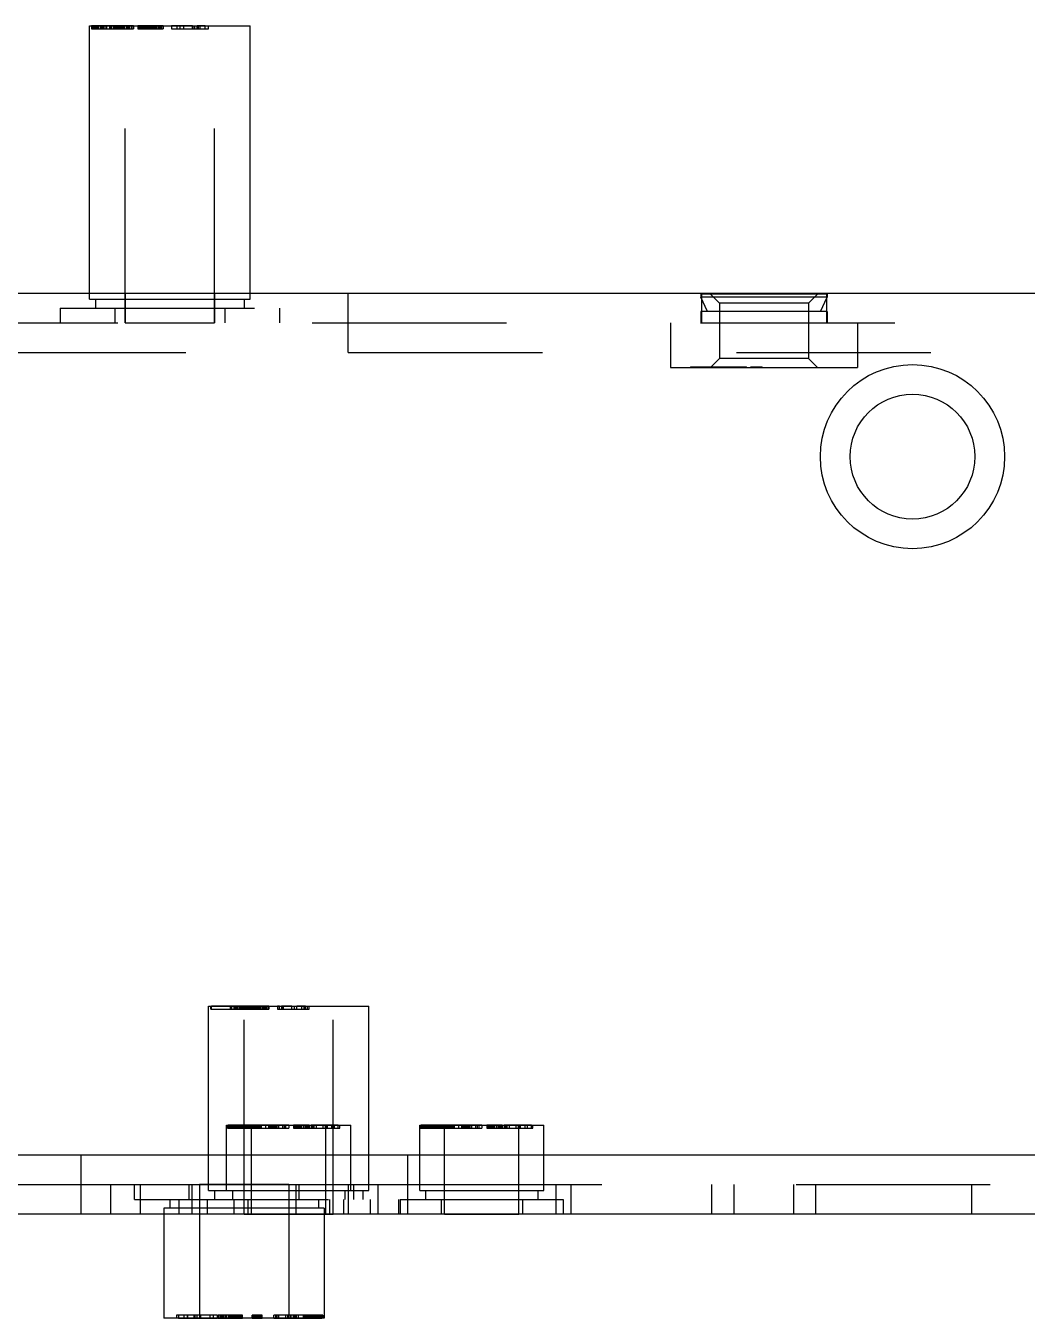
# Model space of a CAD drawing. Header units: millimetres. Extents: x 0 to 1189, y 25 to 866.
# Drawn here: x 282.05 to 315.76, y 636.25 to 679.75 of the extents above; entities that cross this region are included whole.
import ezdxf

# ---------------------------------------------------------------- set-up
doc = ezdxf.new("R2010")
doc.units = ezdxf.units.MM
doc.header["$LTSCALE"] = 65.395
doc.linetypes.add('HIDDEN', pattern=[0.2, 0.1, -0.1])
doc.layers.get('0').update_dxf_attribs({"linetype": 'CONTINUOUS'})
doc.layers.add('02___PRT_ALL_AXES', color=7, linetype='CONTINUOUS')
doc.layers.add('DEFAULT_2', color=8, linetype='HIDDEN')

msp = doc.modelspace()

# ---------------------------------------------------------------- linework, layer by layer
at = {"color": 7, "linetype": 'Continuous'}
for p, q in [((284.202, 670.749), (284.202, 679.749)), ((289.602, 670.749), (289.602, 679.749)), ((288.202, 640.749), (288.202, 641.749)), ((288.812, 640.749), (288.812, 641.749)), ((292.992, 640.749), (292.992, 641.749)), ((293.602, 640.749), (293.602, 641.749)), ((283.902, 640.749), (294.902, 640.749)), ((284.902, 640.749), (284.902, 639.749)), ((285.902, 640.749), (285.902, 639.749)), ((292.902, 640.749), (292.902, 639.749)), ((293.902, 640.749), (293.902, 639.749)), ((286.702, 639.749), (286.702, 636.249)), ((292.102, 639.749), (292.102, 636.249))]:
    msp.add_line(p, q, dxfattribs=at)
at = {"color": 3, "linetype": 'Continuous'}
for p, q in [((160.902, 670.749), (572.902, 670.749)), ((160.902, 641.749), (572.902, 641.749)), ((283.902, 641.749), (283.902, 639.749)), ((294.902, 641.749), (294.902, 639.749)), ((571.902, 639.749), (161.902, 639.749))]:
    msp.add_line(p, q, dxfattribs=at)
msp.add_circle((311.902, 665.249), 3.1, dxfattribs=at)
at = {"color": 7, "linetype": 'Continuous'}
msp.add_circle((311.902, 665.249), 2.1, dxfattribs=at)
at = {"layer": '02___PRT_ALL_AXES', "color": 7, "linetype": 'Continuous'}
for p, q in [((284.202, 670.749), (284.202, 679.749)), ((284.202, 679.749), (289.602, 679.749)), ((289.602, 670.749), (289.602, 679.749)), ((288.202, 640.749), (288.202, 641.749)), ((288.812, 640.749), (288.812, 641.749)), ((292.992, 640.749), (292.992, 641.749)), ((293.602, 640.749), (293.602, 641.749)), ((286.702, 639.749), (286.702, 636.249)), ((292.102, 639.749), (292.102, 636.249)), ((292.102, 636.249), (286.702, 636.249))]:
    msp.add_line(p, q, dxfattribs=at)
at = {"layer": '02___PRT_ALL_AXES', "color": 8, "linetype": 'HIDDEN'}
for p, q in [((285.402, 669.749), (285.402, 679.749)), ((288.402, 669.749), (288.402, 679.749)), ((284.202, 670.549), (284.202, 670.749)), ((289.602, 670.549), (289.602, 670.749)), ((285.402, 669.749), (288.402, 669.749)), ((288.202, 641.749), (288.202, 646.749)), ((288.202, 646.749), (293.602, 646.749)), ((289.402, 639.749), (289.402, 646.749)), ((292.402, 639.749), (292.402, 646.749)), ((293.602, 641.749), (293.602, 646.749)), ((288.812, 641.749), (288.812, 642.749)), ((288.812, 642.749), (292.992, 642.749)), ((289.652, 639.749), (289.652, 642.749)), ((292.152, 639.749), (292.152, 642.749)), ((292.992, 641.749), (292.992, 642.749)), ((295.312, 640.549), (295.312, 642.749)), ((295.312, 642.749), (299.492, 642.749)), ((296.152, 639.749), (296.152, 642.749)), ((298.652, 639.749), (298.652, 642.749)), ((299.492, 640.549), (299.492, 642.749)), ((287.902, 640.749), (287.902, 636.249)), ((290.902, 640.749), (287.902, 640.749)), ((288.202, 640.549), (288.202, 640.749)), ((288.812, 640.549), (288.812, 640.749)), ((290.902, 640.749), (290.902, 636.249)), ((292.992, 640.549), (292.992, 640.749)), ((293.602, 640.549), (293.602, 640.749)), ((286.702, 639.949), (286.702, 639.749)), ((292.102, 639.949), (292.102, 639.749)), ((289.402, 639.749), (292.402, 639.749)), ((296.152, 639.749), (298.652, 639.749))]:
    msp.add_line(p, q, dxfattribs=at)
at = {"layer": 'DEFAULT_2', "color": 8, "linetype": 'HIDDEN'}
for p, q in [((284.261, 679.749), (284.261, 679.649)), ((285.679, 679.749), (284.261, 679.749)), ((284.261, 679.649), (285.679, 679.649)), ((284.268, 679.749), (284.268, 679.649)), ((284.301, 679.749), (284.301, 679.649)), ((284.316, 679.749), (284.316, 679.649)), ((284.349, 679.749), (284.349, 679.649)), ((284.369, 679.749), (284.369, 679.649)), ((284.371, 679.749), (284.371, 679.649)), ((284.397, 679.749), (284.397, 679.649)), ((284.401, 679.749), (284.401, 679.649)), ((284.415, 679.749), (284.415, 679.649)), ((284.423, 679.749), (284.423, 679.649)), ((284.47, 679.749), (284.47, 679.649)), ((284.477, 679.749), (284.477, 679.649)), ((284.481, 679.749), (284.481, 679.649)), ((284.504, 679.749), (284.504, 679.649)), ((284.569, 679.749), (284.569, 679.649)), ((284.58, 679.749), (284.58, 679.649)), ((284.613, 679.749), (284.613, 679.649)), ((284.624, 679.749), (284.624, 679.649)), ((284.624, 679.649), (284.624, 679.749)), ((284.636, 679.749), (284.636, 679.649)), ((284.693, 679.649), (284.693, 679.749)), ((284.742, 679.749), (284.742, 679.649)), ((284.744, 679.749), (284.744, 679.649)), ((284.767, 679.749), (284.767, 679.649)), ((284.769, 679.749), (284.769, 679.649)), ((284.875, 679.749), (284.875, 679.649)), ((284.887, 679.749), (284.887, 679.649)), ((284.898, 679.749), (284.898, 679.649)), ((284.931, 679.749), (284.931, 679.649)), ((284.942, 679.749), (284.942, 679.649)), ((285.007, 679.749), (285.007, 679.649)), ((285.03, 679.749), (285.03, 679.649)), ((285.034, 679.749), (285.034, 679.649)), ((285.041, 679.749), (285.041, 679.649)), ((285.088, 679.749), (285.088, 679.649)), ((285.096, 679.749), (285.096, 679.649)), ((285.11, 679.749), (285.11, 679.649)), ((285.114, 679.749), (285.114, 679.649)), ((285.14, 679.749), (285.14, 679.649)), ((285.142, 679.749), (285.142, 679.649)), ((285.162, 679.749), (285.162, 679.649)), ((285.195, 679.749), (285.195, 679.649)), ((285.21, 679.749), (285.21, 679.649)), ((285.243, 679.749), (285.243, 679.649)), ((285.25, 679.749), (285.25, 679.649)), ((285.292, 679.749), (285.292, 679.649)), ((285.294, 679.749), (285.294, 679.649)), ((285.322, 679.749), (285.322, 679.649)), ((285.344, 679.749), (285.344, 679.649)), ((285.372, 679.749), (285.372, 679.649)), ((285.376, 679.749), (285.376, 679.649)), ((285.44, 679.749), (285.44, 679.649)), ((285.442, 679.749), (285.442, 679.649)), ((285.459, 679.749), (285.459, 679.649)), ((285.462, 679.749), (285.462, 679.649)), ((285.47, 679.749), (285.47, 679.649)), ((285.473, 679.749), (285.473, 679.649)), ((285.482, 679.749), (285.482, 679.649)), ((285.489, 679.749), (285.489, 679.649)), ((285.498, 679.749), (285.498, 679.649)), ((285.501, 679.749), (285.501, 679.649)), ((285.511, 679.749), (285.511, 679.649)), ((285.512, 679.749), (285.512, 679.649)), ((285.529, 679.749), (285.529, 679.649)), ((285.595, 679.749), (285.595, 679.649)), ((285.627, 679.749), (285.627, 679.649)), ((285.678, 679.749), (285.678, 679.649)), ((285.679, 679.749), (285.679, 679.649)), ((285.824, 679.749), (285.824, 679.649)), ((286.681, 679.749), (285.824, 679.749)), ((285.824, 679.649), (286.681, 679.649)), ((285.825, 679.749), (285.825, 679.649)), ((285.846, 679.749), (285.846, 679.649)), ((285.848, 679.749), (285.848, 679.649)), ((285.893, 679.749), (285.893, 679.649)), ((285.923, 679.749), (285.923, 679.649)), ((285.931, 679.749), (285.931, 679.649)), ((285.948, 679.749), (285.948, 679.649)), ((285.952, 679.749), (285.952, 679.649)), ((285.958, 679.749), (285.958, 679.649)), ((285.961, 679.749), (285.961, 679.649)), ((285.981, 679.749), (285.981, 679.649)), ((285.986, 679.749), (285.986, 679.649)), ((285.992, 679.749), (285.992, 679.649)), ((285.999, 679.749), (285.999, 679.649)), ((286.003, 679.749), (286.003, 679.649)), ((286.013, 679.749), (286.013, 679.649)), ((286.029, 679.649), (286.029, 679.749)), ((286.044, 679.749), (286.044, 679.649)), ((286.064, 679.749), (286.064, 679.649)), ((286.085, 679.749), (286.085, 679.649)), ((286.086, 679.749), (286.086, 679.649)), ((286.098, 679.749), (286.098, 679.649)), ((286.101, 679.749), (286.101, 679.649)), ((286.128, 679.749), (286.128, 679.649)), ((286.148, 679.749), (286.148, 679.649)), ((286.157, 679.749), (286.157, 679.649)), ((286.2, 679.649), (286.2, 679.749)), ((286.205, 679.749), (286.205, 679.649)), ((286.211, 679.749), (286.211, 679.649)), ((286.229, 679.749), (286.229, 679.649)), ((286.236, 679.749), (286.236, 679.649)), ((286.24, 679.749), (286.24, 679.649)), ((286.279, 679.749), (286.279, 679.649)), ((286.29, 679.749), (286.29, 679.649)), ((286.311, 679.749), (286.311, 679.649)), ((286.315, 679.749), (286.315, 679.649)), ((286.335, 679.749), (286.335, 679.649)), ((286.357, 679.749), (286.357, 679.649)), ((286.372, 679.749), (286.372, 679.649)), ((286.386, 679.749), (286.386, 679.649)), ((286.409, 679.749), (286.409, 679.649)), ((286.415, 679.749), (286.415, 679.649)), ((286.426, 679.749), (286.426, 679.649)), ((286.441, 679.749), (286.441, 679.649)), ((286.444, 679.749), (286.444, 679.649)), ((286.502, 679.749), (286.502, 679.649)), ((286.508, 679.749), (286.508, 679.649)), ((286.541, 679.749), (286.541, 679.649)), ((286.555, 679.749), (286.555, 679.649)), ((286.559, 679.749), (286.559, 679.649)), ((286.577, 679.749), (286.577, 679.649)), ((286.626, 679.749), (286.626, 679.649)), ((286.676, 679.749), (286.676, 679.649)), ((286.681, 679.749), (286.681, 679.649)), ((286.956, 679.749), (286.956, 679.649)), ((287.662, 679.749), (286.956, 679.749)), ((286.956, 679.649), (288.203, 679.649)), ((287.134, 679.749), (287.134, 679.649)), ((287.141, 679.749), (287.141, 679.649)), ((287.253, 679.649), (287.253, 679.749)), ((287.378, 679.649), (287.378, 679.749)), ((287.662, 679.649), (287.662, 679.749)), ((287.709, 679.749), (287.709, 679.649)), ((287.728, 679.749), (287.728, 679.649)), ((287.822, 679.649), (287.822, 679.749)), ((288.091, 679.749), (287.822, 679.749)), ((287.854, 679.749), (287.854, 679.649)), ((287.906, 679.749), (287.906, 679.649)), ((288.091, 679.649), (288.091, 679.749)), ((288.203, 679.649), (288.203, 679.749)), ((284.202, 670.549), (284.202, 670.749)), ((284.202, 670.549), (289.602, 670.549)), ((284.402, 670.549), (284.402, 670.249)), ((285.402, 670.749), (285.402, 669.749)), ((288.402, 670.749), (288.402, 669.749)), ((289.402, 670.549), (289.402, 670.249)), ((289.602, 670.549), (289.602, 670.749)), ((292.902, 668.749), (292.902, 670.749)), ((304.777, 670.719), (304.777, 670.619)), ((309.027, 670.719), (304.777, 670.719)), ((305.002, 670.129), (304.777, 670.619)), ((309.027, 670.619), (304.777, 670.619)), ((304.802, 670.749), (304.802, 669.749)), ((305.402, 670.419), (305.102, 670.719)), ((305.402, 670.419), (305.402, 668.549)), ((308.402, 670.419), (305.402, 670.419)), ((308.402, 670.419), (308.702, 670.719)), ((308.402, 670.419), (308.402, 668.549)), ((308.802, 670.129), (309.027, 670.619)), ((309.002, 670.749), (309.002, 669.749)), ((309.027, 670.719), (309.027, 670.619)), ((283.207, 670.249), (283.207, 669.749)), ((283.207, 670.249), (290.597, 670.249)), ((285.055, 670.249), (285.055, 669.749)), ((288.75, 670.249), (288.75, 669.749)), ((290.597, 670.249), (290.597, 669.749)), ((304.777, 670.129), (304.777, 669.749)), ((309.027, 670.129), (304.777, 670.129)), ((309.027, 670.129), (309.027, 669.749)), ((160.902, 669.749), (572.902, 669.749)), ((303.752, 669.749), (303.752, 668.249)), ((310.052, 669.749), (310.052, 668.249)), ((280.902, 668.749), (292.902, 668.749)), ((292.902, 668.749), (444.902, 668.749)), ((303.752, 668.249), (310.052, 668.249)), ((304.427, 668.269), (304.427, 668.249)), ((304.427, 668.269), (306.318, 668.269)), ((304.44, 668.249), (304.44, 668.269)), ((304.463, 668.249), (304.463, 668.269)), ((304.47, 668.249), (304.47, 668.269)), ((304.508, 668.249), (304.508, 668.269)), ((304.509, 668.269), (304.509, 668.249)), ((304.51, 668.269), (304.51, 668.249)), ((304.511, 668.269), (304.511, 668.249)), ((304.522, 668.249), (304.522, 668.269)), ((304.532, 668.249), (304.532, 668.269)), ((304.755, 668.249), (304.755, 668.269)), ((304.788, 668.249), (304.788, 668.269)), ((304.869, 668.249), (304.869, 668.269)), ((304.902, 668.249), (304.902, 668.269)), ((304.911, 668.269), (304.911, 668.249)), ((304.923, 668.249), (304.923, 668.269)), ((304.943, 668.269), (304.943, 668.249)), ((304.944, 668.269), (304.944, 668.249)), ((304.944, 668.249), (304.944, 668.269)), ((304.946, 668.249), (304.946, 668.269)), ((304.973, 668.249), (304.973, 668.269)), ((304.974, 668.249), (304.974, 668.269)), ((304.98, 668.249), (304.98, 668.269)), ((304.991, 668.249), (304.991, 668.269)), ((305.002, 668.249), (305.002, 668.269)), ((305.003, 668.249), (305.003, 668.269)), ((305.048, 668.249), (305.048, 668.269)), ((305.06, 668.249), (305.06, 668.269)), ((305.09, 668.249), (305.09, 668.269)), ((305.094, 668.249), (305.094, 668.269)), ((305.096, 668.249), (305.096, 668.269)), ((305.402, 668.549), (305.102, 668.249)), ((305.103, 668.269), (305.103, 668.249)), ((305.17, 668.249), (305.17, 668.269)), ((305.188, 668.269), (305.188, 668.249)), ((305.19, 668.249), (305.19, 668.269)), ((305.192, 668.249), (305.192, 668.269)), ((305.193, 668.249), (305.193, 668.269)), ((305.207, 668.269), (305.207, 668.249)), ((305.21, 668.249), (305.21, 668.269)), ((305.213, 668.269), (305.213, 668.249)), ((305.226, 668.249), (305.226, 668.269)), ((305.228, 668.269), (305.228, 668.249)), ((305.235, 668.249), (305.235, 668.269)), ((305.236, 668.249), (305.236, 668.269)), ((305.297, 668.249), (305.297, 668.269)), ((305.298, 668.249), (305.298, 668.269)), ((305.309, 668.249), (305.309, 668.269)), ((305.334, 668.249), (305.334, 668.269)), ((305.34, 668.249), (305.34, 668.269)), ((305.356, 668.249), (305.356, 668.269)), ((305.358, 668.269), (305.358, 668.249)), ((305.371, 668.249), (305.371, 668.269)), ((305.376, 668.249), (305.376, 668.269)), ((305.385, 668.249), (305.385, 668.269)), ((305.386, 668.249), (305.386, 668.269)), ((305.389, 668.269), (305.389, 668.249)), ((305.401, 668.249), (305.401, 668.269)), ((308.402, 668.549), (305.402, 668.549)), ((305.415, 668.249), (305.415, 668.269)), ((305.416, 668.249), (305.416, 668.269)), ((305.417, 668.269), (305.417, 668.249)), ((305.45, 668.249), (305.45, 668.269)), ((305.458, 668.249), (305.458, 668.269)), ((305.517, 668.249), (305.517, 668.269)), ((305.524, 668.249), (305.524, 668.269)), ((305.548, 668.249), (305.548, 668.269)), ((305.559, 668.269), (305.559, 668.249)), ((305.571, 668.249), (305.571, 668.269)), ((305.582, 668.249), (305.582, 668.269)), ((305.583, 668.249), (305.583, 668.269)), ((305.593, 668.269), (305.593, 668.249)), ((305.595, 668.249), (305.595, 668.269)), ((305.634, 668.249), (305.634, 668.269)), ((305.663, 668.269), (305.663, 668.249)), ((305.67, 668.249), (305.67, 668.269)), ((305.671, 668.269), (305.671, 668.249)), ((305.747, 668.249), (305.747, 668.269)), ((305.765, 668.249), (305.765, 668.269)), ((305.793, 668.269), (305.793, 668.249)), ((305.806, 668.269), (305.806, 668.249)), ((305.816, 668.249), (305.816, 668.269)), ((305.834, 668.269), (305.834, 668.249)), ((305.864, 668.249), (305.864, 668.269)), ((305.872, 668.249), (305.872, 668.269)), ((306.001, 668.249), (306.001, 668.269)), ((306.036, 668.249), (306.036, 668.269)), ((306.064, 668.249), (306.064, 668.269)), ((306.071, 668.249), (306.071, 668.269)), ((306.1, 668.249), (306.1, 668.269)), ((306.112, 668.249), (306.112, 668.269)), ((306.14, 668.249), (306.14, 668.269)), ((306.147, 668.269), (306.147, 668.249)), ((306.307, 668.249), (306.307, 668.269)), ((306.318, 668.249), (306.318, 668.269)), ((306.458, 668.269), (306.458, 668.249)), ((306.458, 668.269), (306.839, 668.269)), ((306.459, 668.249), (306.459, 668.269)), ((306.499, 668.249), (306.499, 668.269)), ((306.509, 668.249), (306.509, 668.269)), ((306.51, 668.269), (306.51, 668.249)), ((306.51, 668.249), (306.51, 668.269)), ((306.532, 668.249), (306.532, 668.269)), ((306.539, 668.249), (306.539, 668.269)), ((306.539, 668.249), (306.539, 668.269)), ((306.544, 668.249), (306.544, 668.269)), ((306.547, 668.249), (306.547, 668.269)), ((306.625, 668.249), (306.625, 668.269)), ((306.641, 668.249), (306.641, 668.269)), ((306.641, 668.249), (306.641, 668.269)), ((306.651, 668.249), (306.651, 668.269)), ((306.675, 668.249), (306.675, 668.269)), ((306.687, 668.249), (306.687, 668.269)), ((306.732, 668.249), (306.732, 668.269)), ((306.759, 668.249), (306.759, 668.269)), ((306.766, 668.249), (306.766, 668.269)), ((306.791, 668.249), (306.791, 668.269)), ((306.792, 668.249), (306.792, 668.269)), ((306.798, 668.269), (306.798, 668.249)), ((306.8, 668.249), (306.8, 668.269)), ((306.806, 668.249), (306.806, 668.269)), ((306.811, 668.249), (306.811, 668.269)), ((306.838, 668.249), (306.838, 668.269)), ((306.839, 668.249), (306.839, 668.269)), ((308.402, 668.549), (308.702, 668.249)), ((288.202, 641.749), (288.202, 646.749)), ((288.277, 646.649), (288.277, 646.749)), ((288.277, 646.649), (290.235, 646.649)), ((288.308, 646.649), (288.308, 646.749)), ((290.235, 646.749), (288.308, 646.749)), ((288.929, 646.749), (288.929, 646.649)), ((288.935, 646.749), (288.935, 646.649)), ((288.954, 646.749), (288.954, 646.649)), ((288.978, 646.749), (288.978, 646.649)), ((289.058, 646.749), (289.058, 646.649)), ((289.073, 646.749), (289.073, 646.649)), ((289.076, 646.749), (289.076, 646.649)), ((289.085, 646.749), (289.085, 646.649)), ((289.1, 646.749), (289.1, 646.649)), ((289.102, 646.749), (289.102, 646.649)), ((289.111, 646.749), (289.111, 646.649)), ((289.135, 646.749), (289.135, 646.649)), ((289.144, 646.749), (289.144, 646.649)), ((289.146, 646.749), (289.146, 646.649)), ((289.161, 646.749), (289.161, 646.649)), ((289.17, 646.749), (289.17, 646.649)), ((289.173, 646.749), (289.173, 646.649)), ((289.222, 646.749), (289.222, 646.649)), ((289.268, 646.749), (289.268, 646.649)), ((289.292, 646.749), (289.292, 646.649)), ((289.295, 646.749), (289.295, 646.649)), ((289.298, 646.749), (289.298, 646.649)), ((289.31, 646.749), (289.31, 646.649)), ((289.311, 646.749), (289.311, 646.649)), ((289.317, 646.749), (289.317, 646.649)), ((289.325, 646.749), (289.325, 646.649)), ((289.329, 646.749), (289.329, 646.649)), ((289.354, 646.749), (289.354, 646.649)), ((289.379, 646.749), (289.379, 646.649)), ((289.395, 646.749), (289.395, 646.649)), ((289.399, 646.749), (289.399, 646.649)), ((289.409, 646.749), (289.409, 646.649)), ((289.416, 646.749), (289.416, 646.649)), ((289.434, 646.749), (289.434, 646.649)), ((289.435, 646.649), (289.435, 646.749)), ((289.443, 646.749), (289.443, 646.649)), ((289.484, 646.749), (289.484, 646.649)), ((289.512, 646.749), (289.512, 646.649)), ((289.523, 646.749), (289.523, 646.649)), ((289.554, 646.749), (289.554, 646.649)), ((289.557, 646.749), (289.557, 646.649)), ((289.58, 646.749), (289.58, 646.649)), ((289.588, 646.649), (289.588, 646.749)), ((289.595, 646.749), (289.595, 646.649)), ((289.598, 646.749), (289.598, 646.649)), ((289.602, 646.749), (289.602, 646.649)), ((289.619, 646.749), (289.619, 646.649)), ((289.661, 646.749), (289.661, 646.649)), ((289.664, 646.749), (289.664, 646.649)), ((289.665, 646.749), (289.665, 646.649)), ((289.669, 646.749), (289.669, 646.649)), ((289.675, 646.749), (289.675, 646.649)), ((289.691, 646.749), (289.691, 646.649)), ((289.716, 646.749), (289.716, 646.649)), ((289.719, 646.749), (289.719, 646.649)), ((289.758, 646.749), (289.758, 646.649)), ((289.76, 646.749), (289.76, 646.649)), ((289.76, 646.749), (289.76, 646.649)), ((289.766, 646.749), (289.766, 646.649)), ((289.779, 646.749), (289.779, 646.649)), ((289.788, 646.749), (289.788, 646.649)), ((289.824, 646.749), (289.824, 646.649)), ((289.832, 646.749), (289.832, 646.649)), ((289.833, 646.749), (289.833, 646.649)), ((289.835, 646.749), (289.835, 646.649)), ((289.864, 646.749), (289.864, 646.649)), ((289.872, 646.749), (289.872, 646.649)), ((289.902, 646.749), (289.902, 646.649)), ((289.936, 646.749), (289.936, 646.649)), ((289.953, 646.749), (289.953, 646.649)), ((290.007, 646.749), (290.007, 646.649)), ((290.008, 646.749), (290.008, 646.649)), ((290.044, 646.749), (290.044, 646.649)), ((290.085, 646.749), (290.085, 646.649)), ((290.117, 646.749), (290.117, 646.649)), ((290.12, 646.749), (290.12, 646.649)), ((290.158, 646.749), (290.158, 646.649)), ((290.208, 646.749), (290.208, 646.649)), ((290.209, 646.749), (290.209, 646.649)), ((290.235, 646.749), (290.235, 646.649)), ((290.525, 646.749), (290.525, 646.649)), ((290.593, 646.749), (290.525, 646.749)), ((290.525, 646.649), (291.59, 646.649)), ((290.593, 646.649), (290.593, 646.749)), ((290.665, 646.749), (290.665, 646.649)), ((291.011, 646.749), (290.665, 646.749)), ((290.712, 646.749), (290.712, 646.649)), ((290.719, 646.649), (290.719, 646.749)), ((291.011, 646.649), (291.011, 646.749)), ((291.087, 646.749), (291.087, 646.649)), ((291.178, 646.649), (291.178, 646.749)), ((291.467, 646.749), (291.178, 646.749)), ((291.335, 646.749), (291.335, 646.649)), ((291.413, 646.749), (291.413, 646.649)), ((291.467, 646.649), (291.467, 646.749)), ((291.522, 646.749), (291.522, 646.649)), ((291.59, 646.649), (291.59, 646.749)), ((293.602, 641.749), (293.602, 646.749)), ((288.812, 641.749), (288.812, 642.749)), ((288.839, 642.749), (288.839, 642.649)), ((288.839, 642.649), (290.22, 642.649)), ((288.842, 642.749), (288.842, 642.649)), ((288.86, 642.749), (288.86, 642.649)), ((288.862, 642.649), (288.862, 642.749)), ((290.22, 642.749), (288.862, 642.749)), ((288.881, 642.749), (288.881, 642.649)), ((288.886, 642.749), (288.886, 642.649)), ((288.914, 642.749), (288.914, 642.649)), ((288.915, 642.749), (288.915, 642.649)), ((288.92, 642.749), (288.92, 642.649)), ((288.924, 642.749), (288.924, 642.649)), ((288.926, 642.749), (288.926, 642.649)), ((288.931, 642.749), (288.931, 642.649)), ((288.948, 642.749), (288.948, 642.649)), ((288.959, 642.749), (288.959, 642.649)), ((288.961, 642.749), (288.961, 642.649)), ((288.964, 642.749), (288.964, 642.649)), ((288.975, 642.749), (288.975, 642.649)), ((288.979, 642.749), (288.979, 642.649)), ((289.013, 642.749), (289.013, 642.649)), ((289.014, 642.749), (289.014, 642.649)), ((289.02, 642.749), (289.02, 642.649)), ((289.033, 642.749), (289.033, 642.649)), ((289.046, 642.749), (289.046, 642.649)), ((289.06, 642.749), (289.06, 642.649)), ((289.081, 642.749), (289.081, 642.649)), ((289.097, 642.749), (289.097, 642.649)), ((289.13, 642.749), (289.13, 642.649)), ((289.135, 642.749), (289.135, 642.649)), ((289.166, 642.749), (289.166, 642.649)), ((289.173, 642.749), (289.173, 642.649)), ((289.177, 642.749), (289.177, 642.649)), ((289.206, 642.749), (289.206, 642.649)), ((289.224, 642.749), (289.224, 642.649)), ((289.235, 642.749), (289.235, 642.649)), ((289.237, 642.749), (289.237, 642.649)), ((289.244, 642.749), (289.244, 642.649)), ((289.261, 642.749), (289.261, 642.649)), ((289.277, 642.749), (289.277, 642.649)), ((289.282, 642.749), (289.282, 642.649)), ((289.288, 642.749), (289.288, 642.649)), ((289.3, 642.749), (289.3, 642.649)), ((289.302, 642.749), (289.302, 642.649)), ((289.314, 642.749), (289.314, 642.649)), ((289.329, 642.749), (289.329, 642.649)), ((289.343, 642.749), (289.343, 642.649)), ((289.365, 642.749), (289.365, 642.649)), ((289.378, 642.749), (289.378, 642.649)), ((289.385, 642.749), (289.385, 642.649)), ((289.391, 642.749), (289.391, 642.649)), ((289.392, 642.749), (289.392, 642.649)), ((289.403, 642.749), (289.403, 642.649)), ((289.409, 642.749), (289.409, 642.649)), ((289.418, 642.749), (289.418, 642.649)), ((289.423, 642.749), (289.423, 642.649)), ((289.429, 642.749), (289.429, 642.649)), ((289.43, 642.749), (289.43, 642.649)), ((289.436, 642.749), (289.436, 642.649)), ((289.444, 642.749), (289.444, 642.649)), ((289.447, 642.749), (289.447, 642.649)), ((289.457, 642.749), (289.457, 642.649)), ((289.458, 642.749), (289.458, 642.649)), ((289.46, 642.749), (289.46, 642.649)), ((289.464, 642.749), (289.464, 642.649)), ((289.468, 642.749), (289.468, 642.649)), ((289.469, 642.749), (289.469, 642.649)), ((289.478, 642.749), (289.478, 642.649)), ((289.492, 642.749), (289.492, 642.649)), ((289.493, 642.749), (289.493, 642.649)), ((289.5, 642.749), (289.5, 642.649)), ((289.519, 642.749), (289.519, 642.649)), ((289.526, 642.749), (289.526, 642.649)), ((289.531, 642.749), (289.531, 642.649)), ((289.534, 642.749), (289.534, 642.649)), ((289.534, 642.749), (289.534, 642.649)), ((289.536, 642.749), (289.536, 642.649)), ((289.537, 642.649), (289.537, 642.749)), ((289.539, 642.749), (289.539, 642.649)), ((289.54, 642.749), (289.54, 642.649)), ((289.542, 642.749), (289.542, 642.649)), ((289.544, 642.749), (289.544, 642.649)), ((289.545, 642.749), (289.545, 642.649)), ((289.551, 642.749), (289.551, 642.649)), ((289.559, 642.749), (289.559, 642.649)), ((289.578, 642.749), (289.578, 642.649)), ((289.586, 642.749), (289.586, 642.649)), ((289.601, 642.749), (289.601, 642.649)), ((289.609, 642.649), (289.609, 642.749)), ((289.618, 642.749), (289.618, 642.649)), ((289.654, 642.749), (289.654, 642.649)), ((289.669, 642.749), (289.669, 642.649)), ((289.672, 642.749), (289.672, 642.649)), ((289.673, 642.749), (289.673, 642.649)), ((289.708, 642.749), (289.708, 642.649)), ((289.721, 642.749), (289.721, 642.649)), ((289.757, 642.749), (289.757, 642.649)), ((289.757, 642.749), (289.757, 642.649)), ((289.761, 642.749), (289.761, 642.649)), ((289.776, 642.749), (289.776, 642.649)), ((289.791, 642.749), (289.791, 642.649)), ((289.821, 642.749), (289.821, 642.649)), ((289.823, 642.749), (289.823, 642.649)), ((289.828, 642.749), (289.828, 642.649)), ((289.838, 642.749), (289.838, 642.649)), ((289.843, 642.749), (289.843, 642.649)), ((289.879, 642.749), (289.879, 642.649)), ((289.889, 642.749), (289.889, 642.649)), ((289.891, 642.749), (289.891, 642.649)), ((289.895, 642.749), (289.895, 642.649)), ((289.937, 642.749), (289.937, 642.649)), ((289.965, 642.749), (289.965, 642.649)), ((289.974, 642.749), (289.974, 642.649)), ((290.117, 642.749), (290.117, 642.649)), ((290.22, 642.749), (290.22, 642.649)), ((290.235, 642.749), (290.235, 642.649)), ((290.902, 642.749), (290.235, 642.749)), ((290.235, 642.649), (290.902, 642.649)), ((290.236, 642.749), (290.236, 642.649)), ((290.252, 642.749), (290.252, 642.649)), ((290.282, 642.749), (290.282, 642.649)), ((290.297, 642.749), (290.297, 642.649)), ((290.312, 642.749), (290.312, 642.649)), ((290.322, 642.749), (290.322, 642.649)), ((290.324, 642.749), (290.324, 642.649)), ((290.343, 642.749), (290.343, 642.649)), ((290.347, 642.749), (290.347, 642.649)), ((290.353, 642.749), (290.353, 642.649)), ((290.368, 642.749), (290.368, 642.649)), ((290.38, 642.749), (290.38, 642.649)), ((290.394, 642.749), (290.394, 642.649)), ((290.411, 642.649), (290.411, 642.749)), ((290.422, 642.749), (290.422, 642.649)), ((290.432, 642.749), (290.432, 642.649)), ((290.434, 642.749), (290.434, 642.649)), ((290.481, 642.749), (290.481, 642.649)), ((290.485, 642.749), (290.485, 642.649)), ((290.541, 642.749), (290.541, 642.649)), ((290.56, 642.749), (290.56, 642.649)), ((290.691, 642.749), (290.691, 642.649)), ((290.763, 642.649), (290.763, 642.749)), ((290.798, 642.749), (290.798, 642.649)), ((290.902, 642.749), (290.902, 642.649)), ((291.07, 642.749), (291.07, 642.649)), ((291.591, 642.749), (291.07, 642.749)), ((291.07, 642.649), (292.625, 642.649)), ((291.073, 642.749), (291.073, 642.649)), ((291.081, 642.749), (291.081, 642.649)), ((291.11, 642.749), (291.11, 642.649)), ((291.111, 642.749), (291.111, 642.649)), ((291.151, 642.749), (291.151, 642.649)), ((291.157, 642.749), (291.157, 642.649)), ((291.158, 642.749), (291.158, 642.649)), ((291.165, 642.749), (291.165, 642.649)), ((291.173, 642.749), (291.173, 642.649)), ((291.198, 642.749), (291.198, 642.649)), ((291.207, 642.749), (291.207, 642.649)), ((291.209, 642.749), (291.209, 642.649)), ((291.214, 642.649), (291.214, 642.749)), ((291.239, 642.749), (291.239, 642.649)), ((291.273, 642.749), (291.273, 642.649)), ((291.295, 642.749), (291.295, 642.649)), ((291.329, 642.749), (291.329, 642.649)), ((291.397, 642.749), (291.397, 642.649)), ((291.403, 642.749), (291.403, 642.649)), ((291.453, 642.749), (291.453, 642.649)), ((291.461, 642.749), (291.461, 642.649)), ((291.494, 642.749), (291.494, 642.649)), ((291.534, 642.749), (291.534, 642.649)), ((291.564, 642.749), (291.564, 642.649)), ((291.591, 642.749), (291.591, 642.649)), ((291.656, 642.749), (291.656, 642.649)), ((292.573, 642.749), (291.656, 642.749)), ((291.704, 642.749), (291.704, 642.649)), ((291.719, 642.649), (291.719, 642.749)), ((291.747, 642.749), (291.747, 642.649)), ((291.824, 642.749), (291.824, 642.649)), ((292.052, 642.749), (292.052, 642.649)), ((292.137, 642.649), (292.137, 642.749)), ((292.143, 642.749), (292.143, 642.649)), ((292.189, 642.749), (292.189, 642.649)), ((292.207, 642.649), (292.207, 642.749)), ((292.348, 642.749), (292.348, 642.649)), ((292.36, 642.649), (292.36, 642.749)), ((292.442, 642.649), (292.442, 642.749)), ((292.573, 642.649), (292.573, 642.749)), ((292.625, 642.649), (292.625, 642.749)), ((292.992, 641.749), (292.992, 642.749)), ((295.312, 640.549), (295.312, 642.749)), ((295.339, 642.749), (295.339, 642.649)), ((295.339, 642.649), (296.72, 642.649)), ((295.342, 642.749), (295.342, 642.649)), ((295.36, 642.749), (295.36, 642.649)), ((295.362, 642.649), (295.362, 642.749)), ((296.72, 642.749), (295.362, 642.749)), ((295.381, 642.749), (295.381, 642.649)), ((295.386, 642.749), (295.386, 642.649)), ((295.414, 642.749), (295.414, 642.649)), ((295.415, 642.749), (295.415, 642.649)), ((295.42, 642.749), (295.42, 642.649)), ((295.424, 642.749), (295.424, 642.649)), ((295.426, 642.749), (295.426, 642.649)), ((295.431, 642.749), (295.431, 642.649)), ((295.448, 642.749), (295.448, 642.649)), ((295.459, 642.749), (295.459, 642.649)), ((295.461, 642.749), (295.461, 642.649)), ((295.464, 642.749), (295.464, 642.649)), ((295.475, 642.749), (295.475, 642.649)), ((295.479, 642.749), (295.479, 642.649)), ((295.513, 642.749), (295.513, 642.649)), ((295.514, 642.749), (295.514, 642.649)), ((295.52, 642.749), (295.52, 642.649)), ((295.533, 642.749), (295.533, 642.649)), ((295.546, 642.749), (295.546, 642.649)), ((295.56, 642.749), (295.56, 642.649)), ((295.581, 642.749), (295.581, 642.649)), ((295.597, 642.749), (295.597, 642.649)), ((295.63, 642.749), (295.63, 642.649)), ((295.635, 642.749), (295.635, 642.649)), ((295.666, 642.749), (295.666, 642.649)), ((295.673, 642.749), (295.673, 642.649)), ((295.677, 642.749), (295.677, 642.649)), ((295.706, 642.749), (295.706, 642.649)), ((295.724, 642.749), (295.724, 642.649)), ((295.735, 642.749), (295.735, 642.649)), ((295.737, 642.749), (295.737, 642.649)), ((295.744, 642.749), (295.744, 642.649)), ((295.761, 642.749), (295.761, 642.649)), ((295.777, 642.749), (295.777, 642.649)), ((295.782, 642.749), (295.782, 642.649)), ((295.788, 642.749), (295.788, 642.649)), ((295.8, 642.749), (295.8, 642.649)), ((295.802, 642.749), (295.802, 642.649)), ((295.814, 642.749), (295.814, 642.649)), ((295.829, 642.749), (295.829, 642.649)), ((295.843, 642.749), (295.843, 642.649)), ((295.865, 642.749), (295.865, 642.649)), ((295.878, 642.749), (295.878, 642.649)), ((295.885, 642.749), (295.885, 642.649)), ((295.891, 642.749), (295.891, 642.649)), ((295.892, 642.749), (295.892, 642.649)), ((295.903, 642.749), (295.903, 642.649)), ((295.909, 642.749), (295.909, 642.649)), ((295.918, 642.749), (295.918, 642.649)), ((295.923, 642.749), (295.923, 642.649)), ((295.929, 642.749), (295.929, 642.649)), ((295.93, 642.749), (295.93, 642.649)), ((295.936, 642.749), (295.936, 642.649)), ((295.944, 642.749), (295.944, 642.649)), ((295.947, 642.749), (295.947, 642.649)), ((295.957, 642.749), (295.957, 642.649)), ((295.958, 642.749), (295.958, 642.649)), ((295.96, 642.749), (295.96, 642.649)), ((295.964, 642.749), (295.964, 642.649)), ((295.968, 642.749), (295.968, 642.649)), ((295.969, 642.749), (295.969, 642.649)), ((295.978, 642.749), (295.978, 642.649)), ((295.992, 642.749), (295.992, 642.649)), ((295.993, 642.749), (295.993, 642.649)), ((296, 642.749), (296, 642.649)), ((296.019, 642.749), (296.019, 642.649)), ((296.026, 642.749), (296.026, 642.649)), ((296.031, 642.749), (296.031, 642.649)), ((296.034, 642.749), (296.034, 642.649)), ((296.034, 642.749), (296.034, 642.649)), ((296.036, 642.749), (296.036, 642.649)), ((296.037, 642.649), (296.037, 642.749)), ((296.039, 642.749), (296.039, 642.649)), ((296.04, 642.749), (296.04, 642.649)), ((296.042, 642.749), (296.042, 642.649)), ((296.044, 642.749), (296.044, 642.649)), ((296.045, 642.749), (296.045, 642.649)), ((296.051, 642.749), (296.051, 642.649)), ((296.059, 642.749), (296.059, 642.649)), ((296.078, 642.749), (296.078, 642.649)), ((296.086, 642.749), (296.086, 642.649)), ((296.101, 642.749), (296.101, 642.649)), ((296.109, 642.649), (296.109, 642.749)), ((296.118, 642.749), (296.118, 642.649)), ((296.154, 642.749), (296.154, 642.649)), ((296.169, 642.749), (296.169, 642.649)), ((296.172, 642.749), (296.172, 642.649)), ((296.173, 642.749), (296.173, 642.649)), ((296.208, 642.749), (296.208, 642.649)), ((296.221, 642.749), (296.221, 642.649)), ((296.257, 642.749), (296.257, 642.649)), ((296.257, 642.749), (296.257, 642.649)), ((296.261, 642.749), (296.261, 642.649)), ((296.276, 642.749), (296.276, 642.649)), ((296.291, 642.749), (296.291, 642.649)), ((296.321, 642.749), (296.321, 642.649)), ((296.323, 642.749), (296.323, 642.649)), ((296.328, 642.749), (296.328, 642.649)), ((296.338, 642.749), (296.338, 642.649)), ((296.343, 642.749), (296.343, 642.649)), ((296.379, 642.749), (296.379, 642.649)), ((296.389, 642.749), (296.389, 642.649)), ((296.391, 642.749), (296.391, 642.649)), ((296.395, 642.749), (296.395, 642.649)), ((296.437, 642.749), (296.437, 642.649)), ((296.465, 642.749), (296.465, 642.649)), ((296.474, 642.749), (296.474, 642.649)), ((296.617, 642.749), (296.617, 642.649)), ((296.72, 642.749), (296.72, 642.649)), ((296.735, 642.749), (296.735, 642.649)), ((297.402, 642.749), (296.735, 642.749)), ((296.735, 642.649), (297.402, 642.649)), ((296.736, 642.749), (296.736, 642.649)), ((296.752, 642.749), (296.752, 642.649)), ((296.782, 642.749), (296.782, 642.649)), ((296.797, 642.749), (296.797, 642.649)), ((296.812, 642.749), (296.812, 642.649)), ((296.822, 642.749), (296.822, 642.649)), ((296.824, 642.749), (296.824, 642.649)), ((296.843, 642.749), (296.843, 642.649)), ((296.847, 642.749), (296.847, 642.649)), ((296.853, 642.749), (296.853, 642.649)), ((296.868, 642.749), (296.868, 642.649)), ((296.88, 642.749), (296.88, 642.649)), ((296.894, 642.749), (296.894, 642.649)), ((296.911, 642.649), (296.911, 642.749)), ((296.922, 642.749), (296.922, 642.649)), ((296.932, 642.749), (296.932, 642.649)), ((296.934, 642.749), (296.934, 642.649)), ((296.981, 642.749), (296.981, 642.649)), ((296.985, 642.749), (296.985, 642.649)), ((297.041, 642.749), (297.041, 642.649)), ((297.06, 642.749), (297.06, 642.649)), ((297.191, 642.749), (297.191, 642.649)), ((297.263, 642.649), (297.263, 642.749)), ((297.298, 642.749), (297.298, 642.649)), ((297.402, 642.749), (297.402, 642.649)), ((297.57, 642.749), (297.57, 642.649)), ((298.091, 642.749), (297.57, 642.749)), ((297.57, 642.649), (299.125, 642.649)), ((297.573, 642.749), (297.573, 642.649)), ((297.581, 642.749), (297.581, 642.649)), ((297.61, 642.749), (297.61, 642.649)), ((297.611, 642.749), (297.611, 642.649)), ((297.651, 642.749), (297.651, 642.649)), ((297.657, 642.749), (297.657, 642.649)), ((297.658, 642.749), (297.658, 642.649)), ((297.665, 642.749), (297.665, 642.649)), ((297.673, 642.749), (297.673, 642.649)), ((297.698, 642.749), (297.698, 642.649)), ((297.707, 642.749), (297.707, 642.649)), ((297.709, 642.749), (297.709, 642.649)), ((297.714, 642.649), (297.714, 642.749)), ((297.739, 642.749), (297.739, 642.649)), ((297.773, 642.749), (297.773, 642.649)), ((297.795, 642.749), (297.795, 642.649)), ((297.829, 642.749), (297.829, 642.649)), ((297.897, 642.749), (297.897, 642.649)), ((297.903, 642.749), (297.903, 642.649)), ((297.953, 642.749), (297.953, 642.649)), ((297.961, 642.749), (297.961, 642.649)), ((297.994, 642.749), (297.994, 642.649)), ((298.034, 642.749), (298.034, 642.649)), ((298.064, 642.749), (298.064, 642.649)), ((298.091, 642.749), (298.091, 642.649)), ((298.156, 642.749), (298.156, 642.649)), ((299.073, 642.749), (298.156, 642.749)), ((298.204, 642.749), (298.204, 642.649)), ((298.219, 642.649), (298.219, 642.749)), ((298.247, 642.749), (298.247, 642.649)), ((298.324, 642.749), (298.324, 642.649)), ((298.552, 642.749), (298.552, 642.649)), ((298.637, 642.649), (298.637, 642.749)), ((298.643, 642.749), (298.643, 642.649)), ((298.689, 642.749), (298.689, 642.649)), ((298.707, 642.649), (298.707, 642.749)), ((298.848, 642.749), (298.848, 642.649)), ((298.86, 642.649), (298.86, 642.749)), ((298.942, 642.649), (298.942, 642.749)), ((299.073, 642.649), (299.073, 642.749)), ((299.125, 642.649), (299.125, 642.749)), ((299.492, 640.549), (299.492, 642.749)), ((175.402, 640.749), (283.902, 640.749)), ((285.707, 640.249), (285.707, 640.749)), ((287.555, 640.249), (287.555, 640.749)), ((287.652, 639.749), (287.652, 640.749)), ((287.902, 640.749), (287.902, 639.749)), ((288.202, 640.549), (288.202, 640.749)), ((288.202, 640.549), (293.602, 640.549)), ((288.402, 640.549), (288.402, 640.249)), ((288.812, 640.549), (288.812, 640.749)), ((289.012, 640.549), (289.012, 640.249)), ((289.402, 639.749), (289.402, 640.749)), ((289.652, 639.749), (289.652, 640.749)), ((290.902, 640.749), (290.902, 639.749)), ((291.152, 639.749), (291.152, 640.749)), ((291.25, 640.249), (291.25, 640.749)), ((292.152, 639.749), (292.152, 640.749)), ((292.402, 639.749), (292.402, 640.749)), ((292.792, 640.549), (292.792, 640.249)), ((292.992, 640.549), (292.992, 640.749)), ((293.097, 640.249), (293.097, 640.749)), ((293.402, 640.549), (293.402, 640.249)), ((293.602, 640.549), (293.602, 640.749)), ((294.902, 640.749), (403.102, 640.749)), ((295.312, 640.549), (299.492, 640.549)), ((295.512, 640.549), (295.512, 640.249)), ((296.152, 639.749), (296.152, 640.749)), ((298.652, 639.749), (298.652, 640.749)), ((299.292, 640.549), (299.292, 640.249)), ((299.902, 639.749), (299.902, 640.749)), ((300.402, 640.749), (300.402, 639.749)), ((305.152, 639.749), (305.152, 640.749)), ((305.902, 639.749), (305.902, 640.749)), ((307.902, 639.749), (307.902, 640.749)), ((308.652, 639.749), (308.652, 640.749)), ((313.902, 639.749), (313.902, 640.749)), ((285.707, 640.249), (294.597, 640.249)), ((286.702, 639.949), (286.702, 639.749)), ((292.102, 639.949), (286.702, 639.949)), ((286.902, 640.249), (286.902, 639.949)), ((287.207, 640.249), (287.207, 639.749)), ((288.16, 640.249), (288.16, 639.749)), ((289.055, 640.249), (289.055, 639.749)), ((289.531, 640.249), (289.531, 639.749)), ((291.902, 640.249), (291.902, 639.949)), ((292.102, 639.949), (292.102, 639.749)), ((292.273, 640.249), (292.273, 639.749)), ((292.75, 640.249), (292.75, 639.749)), ((293.645, 640.249), (293.645, 639.749)), ((294.597, 640.249), (294.597, 639.749)), ((294.66, 640.249), (294.66, 639.749)), ((294.66, 640.249), (300.145, 640.249)), ((296.031, 640.249), (296.031, 639.749)), ((298.773, 640.249), (298.773, 639.749)), ((300.145, 640.249), (300.145, 639.749)), ((287.123, 636.349), (287.123, 636.249)), ((288.502, 636.349), (287.123, 636.349)), ((287.193, 636.349), (287.193, 636.249)), ((287.193, 636.249), (288.502, 636.249)), ((287.374, 636.349), (287.374, 636.249)), ((287.488, 636.349), (287.488, 636.249)), ((287.508, 636.249), (287.508, 636.349)), ((287.705, 636.349), (287.705, 636.249)), ((287.749, 636.249), (287.749, 636.349)), ((287.806, 636.349), (287.806, 636.249)), ((287.819, 636.249), (287.819, 636.349)), ((287.947, 636.249), (287.947, 636.349)), ((288.261, 636.249), (288.261, 636.349)), ((288.374, 636.249), (288.374, 636.349)), ((288.502, 636.249), (288.502, 636.349)), ((288.53, 636.249), (288.53, 636.349)), ((289.353, 636.349), (288.53, 636.349)), ((288.53, 636.249), (289.353, 636.249)), ((288.538, 636.249), (288.538, 636.349)), ((288.565, 636.249), (288.565, 636.349)), ((288.618, 636.249), (288.618, 636.349)), ((288.632, 636.249), (288.632, 636.349)), ((288.644, 636.249), (288.644, 636.349)), ((288.66, 636.249), (288.66, 636.349)), ((288.676, 636.249), (288.676, 636.349)), ((288.691, 636.249), (288.691, 636.349)), ((288.697, 636.249), (288.697, 636.349)), ((288.712, 636.249), (288.712, 636.349)), ((288.762, 636.249), (288.762, 636.349)), ((288.763, 636.349), (288.763, 636.249)), ((288.796, 636.249), (288.796, 636.349)), ((288.81, 636.249), (288.81, 636.349)), ((288.815, 636.249), (288.815, 636.349)), ((288.885, 636.249), (288.885, 636.349)), ((288.887, 636.249), (288.887, 636.349)), ((288.905, 636.249), (288.905, 636.349)), ((288.922, 636.249), (288.922, 636.349)), ((288.932, 636.249), (288.932, 636.349)), ((288.937, 636.349), (288.937, 636.249)), ((288.986, 636.249), (288.986, 636.349)), ((288.992, 636.249), (288.992, 636.349)), ((289.004, 636.249), (289.004, 636.349)), ((289.017, 636.249), (289.017, 636.349)), ((289.034, 636.249), (289.034, 636.349)), ((289.039, 636.249), (289.039, 636.349)), ((289.073, 636.249), (289.073, 636.349)), ((289.075, 636.249), (289.075, 636.349)), ((289.084, 636.249), (289.084, 636.349)), ((289.104, 636.249), (289.104, 636.349)), ((289.107, 636.249), (289.107, 636.349)), ((289.133, 636.249), (289.133, 636.349)), ((289.135, 636.249), (289.135, 636.349)), ((289.157, 636.249), (289.157, 636.349)), ((289.158, 636.249), (289.158, 636.349)), ((289.162, 636.249), (289.162, 636.349)), ((289.171, 636.249), (289.171, 636.349)), ((289.177, 636.249), (289.177, 636.349)), ((289.18, 636.249), (289.18, 636.349)), ((289.184, 636.249), (289.184, 636.349)), ((289.213, 636.249), (289.213, 636.349)), ((289.223, 636.249), (289.223, 636.349)), ((289.231, 636.249), (289.231, 636.349)), ((289.242, 636.249), (289.242, 636.349)), ((289.251, 636.249), (289.251, 636.349)), ((289.253, 636.249), (289.253, 636.349)), ((289.264, 636.249), (289.264, 636.349)), ((289.279, 636.249), (289.279, 636.349)), ((289.282, 636.249), (289.282, 636.349)), ((289.286, 636.249), (289.286, 636.349)), ((289.306, 636.249), (289.306, 636.349)), ((289.344, 636.249), (289.344, 636.349)), ((289.35, 636.249), (289.35, 636.349)), ((289.353, 636.249), (289.353, 636.349)), ((289.67, 636.249), (289.67, 636.349)), ((290.009, 636.349), (289.67, 636.349)), ((289.67, 636.249), (290.009, 636.249)), ((289.686, 636.249), (289.686, 636.349)), ((289.724, 636.249), (289.724, 636.349)), ((289.749, 636.249), (289.749, 636.349)), ((289.779, 636.249), (289.779, 636.349)), ((289.811, 636.249), (289.811, 636.349)), ((289.819, 636.249), (289.819, 636.349)), ((289.82, 636.249), (289.82, 636.349)), ((289.828, 636.249), (289.828, 636.349)), ((289.851, 636.249), (289.851, 636.349)), ((289.86, 636.249), (289.86, 636.349)), ((289.86, 636.249), (289.86, 636.349)), ((289.869, 636.249), (289.869, 636.349)), ((289.9, 636.249), (289.9, 636.349)), ((289.931, 636.249), (289.931, 636.349)), ((289.956, 636.249), (289.956, 636.349)), ((289.993, 636.249), (289.993, 636.349)), ((290.009, 636.249), (290.009, 636.349)), ((290.4, 636.249), (290.4, 636.349)), ((292.052, 636.349), (290.4, 636.349)), ((290.4, 636.249), (292.021, 636.249)), ((290.467, 636.249), (290.467, 636.349)), ((290.475, 636.249), (290.475, 636.349)), ((290.518, 636.249), (290.518, 636.349)), ((290.567, 636.249), (290.567, 636.349)), ((290.569, 636.249), (290.569, 636.349)), ((290.804, 636.249), (290.804, 636.349)), ((290.879, 636.249), (290.879, 636.349)), ((290.906, 636.249), (290.906, 636.349)), ((290.979, 636.249), (290.979, 636.349)), ((290.981, 636.249), (290.981, 636.349)), ((291.053, 636.349), (291.053, 636.249)), ((291.074, 636.249), (291.074, 636.349)), ((291.106, 636.249), (291.106, 636.349)), ((291.134, 636.249), (291.134, 636.349)), ((291.149, 636.249), (291.149, 636.349)), ((291.151, 636.349), (291.151, 636.249)), ((291.238, 636.249), (291.238, 636.349)), ((291.398, 636.249), (291.398, 636.349)), ((291.4, 636.249), (291.4, 636.349)), ((291.428, 636.249), (291.428, 636.349)), ((291.438, 636.249), (291.438, 636.349)), ((291.471, 636.249), (291.471, 636.349)), ((291.504, 636.249), (291.504, 636.349)), ((291.507, 636.249), (291.507, 636.349)), ((291.519, 636.249), (291.519, 636.349)), ((291.531, 636.249), (291.531, 636.349)), ((291.551, 636.249), (291.551, 636.349)), ((291.556, 636.249), (291.556, 636.349)), ((291.558, 636.249), (291.558, 636.349)), ((291.57, 636.249), (291.57, 636.349)), ((291.614, 636.249), (291.614, 636.349)), ((291.626, 636.249), (291.626, 636.349)), ((291.647, 636.349), (291.647, 636.249)), ((291.653, 636.249), (291.653, 636.349)), ((291.697, 636.249), (291.697, 636.349)), ((291.703, 636.349), (291.703, 636.249)), ((291.706, 636.249), (291.706, 636.349)), ((291.733, 636.249), (291.733, 636.349)), ((291.764, 636.249), (291.764, 636.349)), ((291.766, 636.249), (291.766, 636.349)), ((291.798, 636.249), (291.798, 636.349)), ((291.805, 636.249), (291.805, 636.349)), ((291.825, 636.249), (291.825, 636.349)), ((291.849, 636.249), (291.849, 636.349)), ((291.863, 636.249), (291.863, 636.349)), ((291.88, 636.249), (291.88, 636.349)), ((291.894, 636.249), (291.894, 636.349)), ((291.916, 636.249), (291.916, 636.349)), ((291.919, 636.249), (291.919, 636.349)), ((291.944, 636.249), (291.944, 636.349)), ((291.944, 636.249), (291.944, 636.349)), ((291.947, 636.249), (291.947, 636.349)), ((291.98, 636.249), (291.98, 636.349)), ((292.013, 636.249), (292.013, 636.349)), ((292.021, 636.349), (292.021, 636.249)), ((292.051, 636.349), (292.051, 636.249)), ((292.051, 636.249), (292.052, 636.249)), ((292.052, 636.249), (292.052, 636.349))]:
    msp.add_line(p, q, dxfattribs=at)

doc.saveas('drawing.dxf')
